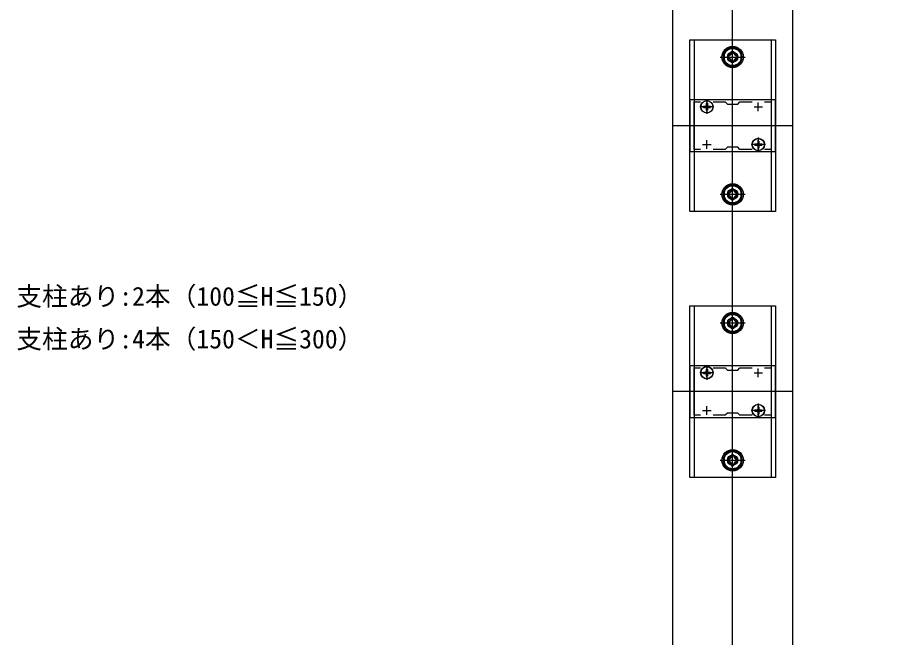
# Model space of a CAD drawing. Units: millimetres, scale not verified. Extents: x -875 to 875, y -1300 to 1294.
# Drawn here: x -243 to 262, y -938 to -576 of the extents above; entities that cross this region are included whole.
import ezdxf
from ezdxf.enums import TextEntityAlignment as Align

# ---------------------------------------------------------------- set-up
doc = ezdxf.new("R2010")
doc.units = ezdxf.units.MM
doc.header["$LTSCALE"] = 8
for name, color, linetype in [('0-2_YKK_11', 7, 'Continuous'), ('0-3_YKK_12', 2, 'Continuous'), ('0-4_YKK_13', 4, 'Continuous'), ('0-5_YKK_D', 6, 'Continuous'), ('0-7_YSS_K', 3, 'Continuous')]:
    doc.layers.add(name, color=color, linetype=linetype)
doc.styles.add('ＭＳ ゴシック', font='')
doc.styles.get('ＭＳ ゴシック').set_extended_font_data('MS Gothic')

msp = doc.modelspace()

# ---------------------------------------------------------------- linework, layer by layer
at = {"layer": '0-2_YKK_11'}
for p, q in [((156.654, -628.6), (161.654, -628.6)), ((159.154, -631.1), (159.154, -626.1)), ((186.654, -628.6), (191.654, -628.6)), ((189.154, -631.1), (189.154, -626.1)), ((156.654, -650.6), (161.654, -650.6)), ((159.154, -653.1), (159.154, -648.1)), ((186.654, -650.6), (191.654, -650.6)), ((189.154, -653.1), (189.154, -648.1)), ((159.154, -786.1), (159.154, -781.1)), ((189.154, -786.1), (189.154, -781.1)), ((156.654, -783.6), (161.654, -783.6)), ((186.654, -783.6), (191.654, -783.6)), ((156.654, -805.6), (161.654, -805.6)), ((159.154, -808.1), (159.154, -803.1)), ((186.654, -805.6), (191.654, -805.6)), ((189.154, -808.1), (189.154, -803.1))]:
    msp.add_line(p, q, dxfattribs=at)
for points in [[(149.154, -654.6), (199.154, -654.6), (199.154, -624.6), (149.154, -624.6)], [(149.154, -809.6), (199.154, -809.6), (199.154, -779.6), (149.154, -779.6)]]:
    msp.add_lwpolyline(points, close=True, dxfattribs=at)
for points in [[(155.52, -653.4), (151.654, -653.4), (151.654, -625.8), (155.52, -625.8)], [(162.787, -625.8), (169.854, -625.8), (171.154, -627.1), (177.154, -627.1), (178.454, -625.8), (185.52, -625.8)], [(192.787, -625.8), (196.654, -625.8), (196.654, -653.4), (192.787, -653.4)], [(185.52, -653.4), (178.454, -653.4), (177.154, -652.1), (171.154, -652.1), (169.854, -653.4), (162.787, -653.4)], [(155.52, -808.4), (151.654, -808.4), (151.654, -780.8), (155.52, -780.8)], [(162.787, -780.8), (169.854, -780.8), (171.154, -782.1), (177.154, -782.1), (178.454, -780.8), (185.52, -780.8)], [(192.787, -780.8), (196.654, -780.8), (196.654, -808.4), (192.787, -808.4)], [(185.52, -808.4), (178.454, -808.4), (177.154, -807.1), (171.154, -807.1), (169.854, -808.4), (162.787, -808.4)]]:
    msp.add_lwpolyline(points, dxfattribs=at)
at = {"layer": '0-3_YKK_12'}
for p, q in [((139.154, -426.6), (139.154, -1007.6)), ((209.154, -639.6), (139.154, -639.6)), ((209.154, -794.6), (139.154, -794.6))]:
    msp.add_line(p, q, dxfattribs=at)
msp.add_lwpolyline([(139.154, -426.6), (209.154, -426.6), (209.154, -1007.6)], dxfattribs=at)
at = {"layer": '0-4_YKK_13'}
for p, q in [((151.654, -589.6), (196.652, -589.6)), ((151.654, -589.6), (151.654, -689.6)), ((196.652, -589.6), (196.651, -689.6)), ((174.154, -606.85), (174.154, -592.35)), ((166.904, -599.6), (181.404, -599.6)), ((171.874, -598.84), (171.154, -598.84)), ((176.434, -600.36), (177.154, -600.36)), ((159.154, -624.45), (159.154, -632.75)), ((163.304, -628.6), (155.004, -628.6)), ((157.104, -628.25), (157.104, -628.95)), ((157.104, -628.25), (158.304, -628.25)), ((157.104, -628.95), (158.304, -628.95)), ((158.804, -626.55), (159.504, -626.55)), ((158.804, -626.55), (158.804, -627.75)), ((158.804, -629.45), (158.804, -630.65)), ((159.504, -626.55), (159.504, -627.75)), ((159.504, -629.45), (159.504, -630.65)), ((160.004, -628.25), (161.204, -628.25)), ((160.004, -628.95), (161.204, -628.95)), ((161.204, -628.25), (161.204, -628.95)), ((158.804, -630.65), (159.504, -630.65)), ((193.304, -650.6), (185.004, -650.6)), ((187.104, -650.25), (187.104, -650.95)), ((187.104, -650.25), (188.304, -650.25)), ((188.804, -648.55), (189.504, -648.55)), ((188.804, -648.55), (188.804, -649.75)), ((189.154, -646.45), (189.154, -654.75)), ((189.504, -648.55), (189.504, -649.75)), ((190.004, -650.25), (191.204, -650.25)), ((191.204, -650.25), (191.204, -650.95)), ((187.104, -650.95), (188.304, -650.95)), ((188.804, -651.45), (188.804, -652.65)), ((188.804, -652.65), (189.504, -652.65)), ((189.504, -651.45), (189.504, -652.65)), ((190.004, -650.95), (191.204, -650.95)), ((174.154, -686.85), (174.154, -672.35)), ((166.904, -679.6), (181.404, -679.6)), ((171.874, -678.84), (171.154, -678.84)), ((176.434, -680.36), (177.154, -680.36)), ((196.651, -689.6), (151.654, -689.6)), ((151.654, -744.6), (196.652, -744.6)), ((151.654, -744.6), (151.654, -844.6)), ((196.652, -744.6), (196.651, -844.6)), ((174.154, -761.85), (174.154, -747.35)), ((166.904, -754.6), (181.404, -754.6)), ((171.874, -753.84), (171.154, -753.84)), ((176.434, -755.36), (177.154, -755.36)), ((158.804, -781.55), (159.504, -781.55)), ((158.804, -781.55), (158.804, -782.75)), ((159.154, -779.45), (159.154, -787.75)), ((159.504, -781.55), (159.504, -782.75)), ((163.304, -783.6), (155.004, -783.6)), ((157.104, -783.25), (157.104, -783.95)), ((157.104, -783.25), (158.304, -783.25)), ((157.104, -783.95), (158.304, -783.95)), ((158.804, -784.45), (158.804, -785.65)), ((158.804, -785.65), (159.504, -785.65)), ((159.504, -784.45), (159.504, -785.65)), ((160.004, -783.25), (161.204, -783.25)), ((160.004, -783.95), (161.204, -783.95)), ((161.204, -783.25), (161.204, -783.95)), ((189.154, -801.45), (189.154, -809.75)), ((193.304, -805.6), (185.004, -805.6)), ((187.104, -805.25), (187.104, -805.95)), ((187.104, -805.25), (188.304, -805.25)), ((187.104, -805.95), (188.304, -805.95)), ((188.804, -803.55), (189.504, -803.55)), ((188.804, -803.55), (188.804, -804.75)), ((188.804, -806.45), (188.804, -807.65)), ((189.504, -803.55), (189.504, -804.75)), ((189.504, -806.45), (189.504, -807.65)), ((190.004, -805.25), (191.204, -805.25)), ((190.004, -805.95), (191.204, -805.95)), ((191.204, -805.25), (191.204, -805.95)), ((188.804, -807.65), (189.504, -807.65)), ((174.154, -841.85), (174.154, -827.35)), ((166.904, -834.6), (181.404, -834.6)), ((171.874, -833.84), (171.154, -833.84)), ((176.434, -835.36), (177.154, -835.36)), ((196.651, -844.6), (151.654, -844.6))]:
    msp.add_line(p, q, dxfattribs=at)
for points in [[(149.154, -589.6), (199.154, -589.6), (199.154, -689.6), (149.154, -689.6)], [(174.154, -593.826), (169.154, -596.713), (169.154, -602.487), (174.154, -605.374), (179.154, -602.487), (179.154, -596.713)], [(174.154, -673.826), (169.154, -676.713), (169.154, -682.487), (174.154, -685.374), (179.154, -682.487), (179.154, -676.713)], [(149.154, -744.6), (199.154, -744.6), (199.154, -844.6), (149.154, -844.6)], [(174.154, -748.826), (169.154, -751.713), (169.154, -757.487), (174.154, -760.374), (179.154, -757.487), (179.154, -751.713)], [(174.154, -828.826), (169.154, -831.713), (169.154, -837.487), (174.154, -840.374), (179.154, -837.487), (179.154, -831.713)]]:
    msp.add_lwpolyline(points, close=True, dxfattribs=at)
for points in [[(171.154, -598.84), (171.154, -600.36), (171.874, -600.36)], [(174.914, -597.32), (174.914, -596.6), (173.394, -596.6), (173.394, -597.32)], [(177.154, -600.36), (177.154, -598.84), (176.434, -598.84)], [(173.394, -601.88), (173.394, -602.6), (174.914, -602.6), (174.914, -601.88)], [(171.154, -678.84), (171.154, -680.36), (171.874, -680.36)], [(174.914, -677.32), (174.914, -676.6), (173.394, -676.6), (173.394, -677.32)], [(177.154, -680.36), (177.154, -678.84), (176.434, -678.84)], [(173.394, -681.88), (173.394, -682.6), (174.914, -682.6), (174.914, -681.88)], [(174.914, -752.32), (174.914, -751.6), (173.394, -751.6), (173.394, -752.32)], [(171.154, -753.84), (171.154, -755.36), (171.874, -755.36)], [(177.154, -755.36), (177.154, -753.84), (176.434, -753.84)], [(173.394, -756.88), (173.394, -757.6), (174.914, -757.6), (174.914, -756.88)], [(174.914, -832.32), (174.914, -831.6), (173.394, -831.6), (173.394, -832.32)], [(171.154, -833.84), (171.154, -835.36), (171.874, -835.36)], [(173.394, -836.88), (173.394, -837.6), (174.914, -837.6), (174.914, -836.88)], [(177.154, -835.36), (177.154, -833.84), (176.434, -833.84)]]:
    msp.add_lwpolyline(points, dxfattribs=at)
for centre, radius in [((174.154, -599.6), 6.25), ((174.154, -599.6), 5), ((174.154, -599.6), 3), ((174.154, -599.6), 2.5), ((159.154, -628.6), 3.65), ((159.154, -628.6), 3.5), ((189.154, -650.6), 3.65), ((189.154, -650.6), 3.5), ((174.154, -679.6), 6.25), ((174.154, -679.6), 5), ((174.152, -679.6), 3), ((174.152, -679.6), 2.5), ((174.154, -754.6), 6.25), ((174.154, -754.6), 5), ((174.154, -754.6), 3), ((174.154, -754.6), 2.5), ((159.154, -783.6), 3.65), ((159.154, -783.6), 3.5), ((189.154, -805.6), 3.65), ((189.154, -805.6), 3.5), ((174.154, -834.6), 6.25), ((174.154, -834.6), 5), ((174.152, -834.6), 3), ((174.152, -834.6), 2.5)]:
    msp.add_circle(centre, radius, dxfattribs=at)
for centre, radius, start, end in [((174.154, -599.6), 5.575, 93.74848, 146.25152), ((174.154, -599.6), 5.575, 33.74848, 86.25152), ((174.154, -599.6), 5.575, 153.74848, 206.25152), ((171.874, -597.32), 1.52, 270, 0), ((176.434, -597.32), 1.52, 180, 270), ((174.154, -599.6), 5.575, 333.74848, 26.25152), ((174.154, -599.6), 5.575, 213.74848, 266.25152), ((171.874, -601.88), 1.52, 0, 90), ((174.154, -599.6), 5.575, 273.74848, 326.25152), ((176.434, -601.88), 1.52, 90, 180), ((158.304, -627.75), 0.5, 270, 0), ((158.304, -629.45), 0.5, 0, 90), ((160.004, -627.75), 0.5, 180, 270), ((160.004, -629.45), 0.5, 90, 180), ((188.304, -649.75), 0.5, 270, 0), ((190.004, -649.75), 0.5, 180, 270), ((188.304, -651.45), 0.5, 0, 90), ((190.004, -651.45), 0.5, 90, 180), ((174.154, -679.6), 5.575, 93.74848, 146.25152), ((174.154, -679.6), 5.575, 33.74848, 86.25152), ((174.154, -679.6), 5.575, 153.74848, 206.25152), ((171.874, -677.32), 1.52, 270, 0), ((171.874, -681.88), 1.52, 0, 90), ((176.434, -677.32), 1.52, 180, 270), ((176.434, -681.88), 1.52, 90, 180), ((174.154, -679.6), 5.575, 333.74848, 26.25152), ((174.154, -679.6), 5.575, 213.74848, 266.25152), ((174.154, -679.6), 5.575, 273.74848, 326.25152), ((174.154, -754.6), 5.575, 93.74848, 146.25152), ((174.154, -754.6), 5.575, 33.74848, 86.25152), ((174.154, -754.6), 5.575, 153.74848, 206.25152), ((171.874, -752.32), 1.52, 270, 0), ((171.874, -756.88), 1.52, 0, 90), ((176.434, -752.32), 1.52, 180, 270), ((176.434, -756.88), 1.52, 90, 180), ((174.154, -754.6), 5.575, 333.74848, 26.25152), ((174.154, -754.6), 5.575, 213.74848, 266.25152), ((174.154, -754.6), 5.575, 273.74848, 326.25152), ((158.304, -782.75), 0.5, 270, 0), ((158.304, -784.45), 0.5, 0, 90), ((160.004, -782.75), 0.5, 180, 270), ((160.004, -784.45), 0.5, 90, 180), ((188.304, -804.75), 0.5, 270, 0), ((188.304, -806.45), 0.5, 0, 90), ((190.004, -804.75), 0.5, 180, 270), ((190.004, -806.45), 0.5, 90, 180), ((174.154, -834.6), 5.575, 153.74848, 206.25152), ((174.154, -834.6), 5.575, 93.74848, 146.25152), ((171.874, -832.32), 1.52, 270, 0), ((174.154, -834.6), 5.575, 33.74848, 86.25152), ((176.434, -832.32), 1.52, 180, 270), ((174.154, -834.6), 5.575, 333.74848, 26.25152), ((171.874, -836.88), 1.52, 0, 90), ((176.434, -836.88), 1.52, 90, 180), ((174.154, -834.6), 5.575, 213.74848, 266.25152), ((174.154, -834.6), 5.575, 273.74848, 326.25152)]:
    msp.add_arc(centre, radius, start, end, dxfattribs=at)
at = {"layer": '0-7_YSS_K'}
msp.add_lwpolyline([(174.154, -1044.6), (174.154, -389.6), (504.154, -389.6)], dxfattribs=at)

# ---------------------------------------------------------------- texts
at = {"layer": '0-5_YKK_D', "style": 'ＭＳ ゴシック'}
for s, p in [('支柱あり:2本（100≦H≦150）', (-243.433, -747.844)), ('支柱あり:4本（150＜H≦300）', (-243.433, -772.722))]:
    msp.add_text(s, height=11, dxfattribs=at).set_placement(p, align=Align.BOTTOM_LEFT)

doc.saveas('drawing.dxf')
